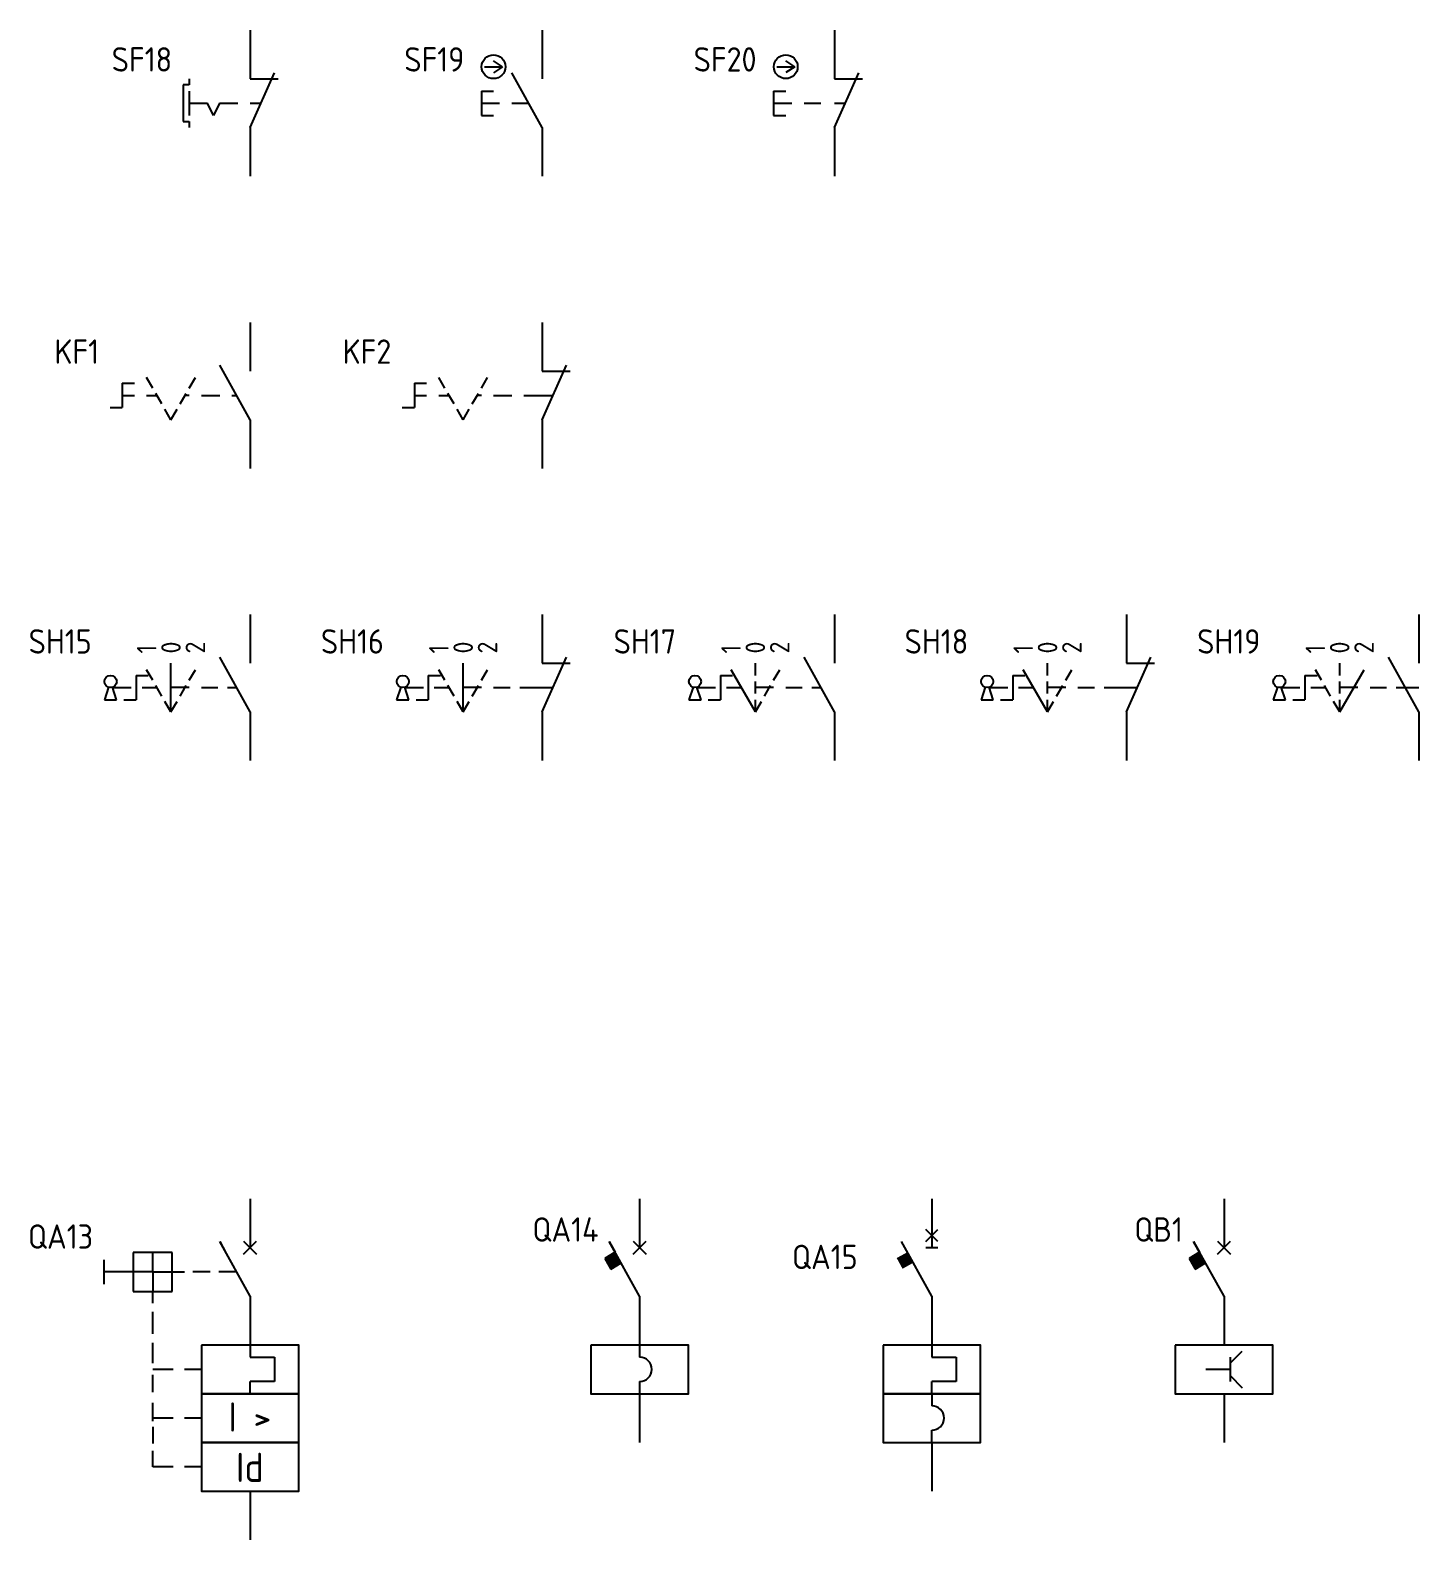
# Model space of a CAD drawing. Header units: millimetres. Extents: x 1746 to 2533, y 1027 to 2108.
# Drawn here: x 2167.4 to 2310, y 1952.5 to 2107.5 of the extents above; entities that cross this region are included whole.
import ezdxf
from ezdxf.enums import TextEntityAlignment as Align

# ---------------------------------------------------------------- set-up
doc = ezdxf.new("R2010")
doc.units = ezdxf.units.MM
for name, color, linetype in [('MISC', 7, 'Continuous'), ('POS', 7, 'Continuous'), ('SYMS', 7, 'Continuous'), ('TAGS', 7, 'Continuous')]:
    doc.layers.add(name, color=color, linetype=linetype)
doc.styles.add('WD_IEC', font='isocp2.shx', dxfattribs={"width": 0.9, "height": 4})

# ---------------------------------------------------------------- blocks, each defined once
blk = doc.blocks.new('VPB12REL')
for p, q in [((0, 7.5), (0, 2.5)), ((0, -2.5), (2.5, 3.125)), ((-6.25, 1.875), (-6.875, 1.875)), ((-6.875, 1.875), (-6.875, -1.875)), ((-6.25, 2.5), (-6.25, 1.875)), ((0, 2.5), (2.8678, 2.5)), ((-6.25, 1.25), (-6.25, -1.25)), ((-6.25, 0), (-4.375, 0)), ((-3.75, -1.25), (-4.375, 0)), ((-3.125, 0), (-3.75, -1.25)), ((-3.125, 0), (-1.25, 0)), ((0, 0), (1.1111, 0)), ((-6.875, -1.875), (-6.25, -1.875)), ((-6.25, -1.875), (-6.25, -2.5)), ((0, -2.5), (0, -7.5))]:
    blk.add_line(p, q)
at = {"style": 'WD_IEC'}
for tag, p in [('INST', (-8, 9.25)), ('LOC', (-8, 6.25)), ('TAG1', (-8, 3.25)), ('DESC1', (-8, -9.35)), ('DESC2', (-8, -12.35)), ('DESC3', (-8, -15.35))]:
    blk.add_attdef(tag, text='', height=2.5, dxfattribs=at).set_placement(p, align=Align.RIGHT)
at = {"style": 'WD_IEC', "flags": 1}
for tag, p, height in [('X2TERM01', (0, 7.5), 0.32), ('CONTACT', (0.5, 4.5), 1), ('COMMON', (1.75, 3.25), 1), ('X1LINK', (1.5, 0), 0.32), ('ASSYCODE', (1, -4), 1), ('FAMILY', (1, -5.5), 1), ('CATDESC', (1, -7), 1), ('X8TERM02', (0, -7.5), 0.32)]:
    blk.add_attdef(tag, p, '', height=height, dxfattribs=at)
at = {"style": 'WD_IEC'}
blk.add_attdef('TERM01', text='', height=2, rotation=90, dxfattribs=at).set_placement((-1, 7.5), align=Align.RIGHT)
at = {"style": 'WD_IEC', "flags": 9}
for tag, p in [('MFG', (-8.5, -0.25)), ('CAT', (-8.5, -2.75))]:
    blk.add_attdef(tag, text='', height=1.5, dxfattribs=at).set_placement(p, align=Align.RIGHT)
at = {"style": 'WD_IEC'}
blk.add_attdef('TERM02', (-1, -7.5), '', height=2, rotation=90, dxfattribs=at)
at = {"lineweight": 15, "style": 'WD_IEC'}
blk.add_attdef('XREF', text='', height=2.5, dxfattribs=at).set_placement((-8, -6.35), align=Align.RIGHT)
blk = doc.blocks.new('VPB11PM')
for p, q in [((0, 7.5), (0, 2.5)), ((-5.91875, 3.75), (-4.08125, 3.75)), ((-4.08125, 3.75), (-5, 4.3625)), ((-4.08125, 3.75), (-5, 3.1375)), ((0, -2.5), (-3.125, 3.125)), ((-6.25, 1.25), (-6.25, -1.25)), ((-6.25, 1.25), (-5, 1.25)), ((-6.25, 0), (-4.375, 0)), ((-3.125, 0), (-1.38889, 0)), ((-6.25, -1.25), (-5, -1.25)), ((0, -2.5), (0, -7.5))]:
    blk.add_line(p, q)
blk.add_circle((-5, 3.75), 1.225)
at = {"style": 'WD_IEC'}
for tag, p in [('INST', (-8, 10.25)), ('LOC', (-8, 6.75)), ('TAG1', (-8, 3.25)), ('DESC1', (-8, -10.35)), ('DESC2', (-8, -13.85)), ('DESC3', (-8, -17.35))]:
    blk.add_attdef(tag, text='', height=2.5, dxfattribs=at).set_placement(p, align=Align.RIGHT)
at = {"style": 'WD_IEC', "flags": 1}
for tag, p, height in [('X2TERM01', (0, 7.5), 0.32), ('CONTACT', (0.5, 4.5), 1), ('COMMON', (1.75, 3.25), 1), ('X1LINK', (0, 0), 0.32), ('ASSYCODE', (1, -4), 1), ('FAMILY', (1, -5.5), 1), ('CATDESC', (1, -7), 1), ('X8TERM02', (0, -7.5), 0.32)]:
    blk.add_attdef(tag, p, '', height=height, dxfattribs=at)
at = {"style": 'WD_IEC'}
blk.add_attdef('TERM01', text='', height=2, rotation=90, dxfattribs=at).set_placement((-1, 7.5), align=Align.RIGHT)
at = {"style": 'WD_IEC', "flags": 9}
for tag, p in [('MFG', (-8.5, -0.25)), ('CAT', (-8.5, -2.75))]:
    blk.add_attdef(tag, text='', height=1.5, dxfattribs=at).set_placement(p, align=Align.RIGHT)
at = {"style": 'WD_IEC'}
blk.add_attdef('TERM02', (-1, -7.5), '', height=2, rotation=90, dxfattribs=at)
at = {"lineweight": 15, "style": 'WD_IEC'}
blk.add_attdef('XREF', text='', height=2.5, dxfattribs=at).set_placement((-8, -6.35), align=Align.RIGHT)
blk = doc.blocks.new('VPB12PB')
for p, q in [((0, 7.5), (0, 2.5)), ((-5.92, 3.75), (-4.08, 3.75)), ((-4.08, 3.75), (-5, 4.36)), ((-4.08, 3.75), (-5, 3.14)), ((0, -2.5), (2.5, 3.12)), ((0, 2.5), (2.87, 2.5)), ((-6.25, 1.25), (-6.25, -1.25)), ((-6.25, 1.25), (-5, 1.25)), ((-6.25, 0), (-4.38, 0)), ((-3.12, 0), (-1.39, 0)), ((0, 0), (1.11, 0)), ((-6.25, -1.25), (-5, -1.25)), ((0, -2.5), (0, -7.5))]:
    blk.add_line(p, q)
blk.add_circle((-5, 3.75), 1.22)
at = {"style": 'WD_IEC'}
for tag, p in [('INST', (-8, 10.25)), ('LOC', (-8, 6.75)), ('TAG1', (-8, 3.25)), ('DESC1', (-8, -10.35)), ('DESC2', (-8, -13.85)), ('DESC3', (-8, -17.35))]:
    blk.add_attdef(tag, text='', height=2.5, dxfattribs=at).set_placement(p, align=Align.RIGHT)
at = {"style": 'WD_IEC', "flags": 1}
for tag, p, height in [('X2TERM01', (0, 7.5), 0.32), ('CONTACT', (0.5, 4.5), 1), ('COMMON', (1.75, 3.25), 1), ('X1LINK', (1.5, 0), 0.32), ('ASSYCODE', (1, -4), 1), ('FAMILY', (1, -5.5), 1), ('CATDESC', (1, -7), 1), ('X8TERM02', (0, -7.5), 0.32)]:
    blk.add_attdef(tag, p, '', height=height, dxfattribs=at)
at = {"style": 'WD_IEC'}
blk.add_attdef('TERM01', text='', height=2, rotation=90, dxfattribs=at).set_placement((-1, 7.5), align=Align.RIGHT)
at = {"style": 'WD_IEC', "flags": 9}
for tag, p in [('MFG', (-8.5, -0.25)), ('CAT', (-8.5, -2.75))]:
    blk.add_attdef(tag, text='', height=1.5, dxfattribs=at).set_placement(p, align=Align.RIGHT)
at = {"style": 'WD_IEC'}
blk.add_attdef('TERM02', (-1, -7.5), '', height=2, rotation=90, dxfattribs=at)
at = {"lineweight": 15, "style": 'WD_IEC'}
blk.add_attdef('XREF', text='', height=2.5, dxfattribs=at).set_placement((-8, -6.35), align=Align.RIGHT)
blk = doc.blocks.new('VSS11NL')
for p, q in [((0, 7.5), (0, 2.5)), ((0, -2.5), (-3.12, 3.12)), ((-10, 0.75), (-10.62, 1.83)), ((-6.25, 0.75), (-5.62, 1.83)), ((-13.12, 1.25), (-11.88, 1.25)), ((-13.12, 1.25), (-13.12, -1.25)), ((-13.12, 0), (-11.88, 0)), ((-10.62, 0), (-9.57, 0)), ((-9.06, -0.88), (-9.69, 0.21)), ((-7.19, -0.88), (-6.56, 0.21)), ((-6.25, 0), (-6.68, 0)), ((-5, 0), (-3.12, 0)), ((-1.88, 0), (-1.39, 0)), ((-14.38, -1.25), (-13.12, -1.25)), ((-8.12, -2.5), (-8.75, -1.42)), ((-8.12, -2.5), (-7.5, -1.42)), ((0, -2.5), (0, -7.5))]:
    blk.add_line(p, q)
at = {"style": 'WD_IEC'}
for tag, p in [('INST', (-15.5, 9.25)), ('LOC', (-15.5, 6.25)), ('TAG1', (-15.5, 3.25)), ('DESC1', (-15.5, -9.35)), ('DESC2', (-15.5, -12.35)), ('DESC3', (-15.5, -15.35))]:
    blk.add_attdef(tag, text='', height=2.5, dxfattribs=at).set_placement(p, align=Align.RIGHT)
at = {"style": 'WD_IEC', "flags": 8}
for tag, p in [('POS1', (-10.62, 3.5)), ('POS2', (-5.62, 3.5))]:
    blk.add_attdef(tag, text='', height=2, rotation=90, dxfattribs=at).set_placement(p, align=Align.MIDDLE_LEFT)
at = {"style": 'WD_IEC', "flags": 1}
for tag, p, height in [('X2TERM01', (0, 7.5), 0.32), ('CONTACT', (0.5, 4.5), 1), ('COMMON', (1.75, 3.25), 1), ('X1LINK', (0, 0), 0.32), ('X8TERM02', (0, -7.5), 0.32), ('ASSYCODE', (1, -9), 1), ('FAMILY', (1, -10.5), 1), ('CATDESC', (1, -12), 1)]:
    blk.add_attdef(tag, p, '', height=height, dxfattribs=at)
at = {"style": 'WD_IEC'}
blk.add_attdef('TERM01', text='', height=2, rotation=90, dxfattribs=at).set_placement((-1, 7.5), align=Align.RIGHT)
at = {"style": 'WD_IEC', "flags": 9}
for tag, p in [('MFG', (-16, -0.25)), ('CAT', (-16, -2.75))]:
    blk.add_attdef(tag, text='', height=1.5, dxfattribs=at).set_placement(p, align=Align.RIGHT)
at = {"style": 'WD_IEC'}
blk.add_attdef('TERM02', (-1, -7.5), '', height=2, rotation=90, dxfattribs=at)
at = {"lineweight": 15, "style": 'WD_IEC'}
blk.add_attdef('XREF', text='', height=2.5, dxfattribs=at).set_placement((-15.5, -6.35), align=Align.RIGHT)
blk.add_attdef('STATE', (1.25, -6.35), '', height=2.5, dxfattribs=at)
blk = doc.blocks.new('VSS12NL')
for p, q in [((0, 7.5), (0, 2.5)), ((0, -2.5), (2.5, 3.12)), ((-10, 0.75), (-10.62, 1.83)), ((-6.25, 0.75), (-5.62, 1.83)), ((0, 2.5), (2.87, 2.5)), ((-13.12, 1.25), (-11.88, 1.25)), ((-13.12, 1.25), (-13.12, -1.25)), ((-13.12, 0), (-11.88, 0)), ((-10.62, 0), (-9.57, 0)), ((-9.06, -0.88), (-9.69, 0.21)), ((-7.19, -0.88), (-6.56, 0.21)), ((-6.25, 0), (-6.68, 0)), ((-5, 0), (-3.12, 0)), ((-1.88, 0), (1.11, 0)), ((-14.38, -1.25), (-13.12, -1.25)), ((-8.12, -2.5), (-8.75, -1.42)), ((-8.12, -2.5), (-7.5, -1.42)), ((0, -2.5), (0, -7.5))]:
    blk.add_line(p, q)
at = {"style": 'WD_IEC'}
for tag, p in [('INST', (-15.5, 9.25)), ('LOC', (-15.5, 6.25)), ('TAG1', (-15.5, 3.25)), ('DESC1', (-15.5, -9.35)), ('DESC2', (-15.5, -12.35)), ('DESC3', (-15.5, -15.35))]:
    blk.add_attdef(tag, text='', height=2.5, dxfattribs=at).set_placement(p, align=Align.RIGHT)
at = {"style": 'WD_IEC', "flags": 8}
for tag, p in [('POS1', (-10.62, 3.5)), ('POS2', (-5.62, 3.5))]:
    blk.add_attdef(tag, text='', height=2, rotation=90, dxfattribs=at).set_placement(p, align=Align.MIDDLE_LEFT)
at = {"style": 'WD_IEC', "flags": 1}
for tag, p, height in [('X2TERM01', (0, 7.5), 0.32), ('CONTACT', (0.5, 4.5), 1), ('COMMON', (1.75, 3.25), 1), ('X1LINK', (2, 0), 0.32), ('X8TERM02', (0, -7.5), 0.32), ('ASSYCODE', (1, -9), 1), ('FAMILY', (1, -10.5), 1), ('CATDESC', (1, -12), 1)]:
    blk.add_attdef(tag, p, '', height=height, dxfattribs=at)
at = {"style": 'WD_IEC'}
blk.add_attdef('TERM01', text='', height=2, rotation=90, dxfattribs=at).set_placement((-1, 7.5), align=Align.RIGHT)
at = {"style": 'WD_IEC', "flags": 9}
for tag, p in [('MFG', (-16, -0.25)), ('CAT', (-16, -2.75))]:
    blk.add_attdef(tag, text='', height=1.5, dxfattribs=at).set_placement(p, align=Align.RIGHT)
at = {"style": 'WD_IEC'}
blk.add_attdef('TERM02', (-1, -7.5), '', height=2, rotation=90, dxfattribs=at)
at = {"lineweight": 15, "style": 'WD_IEC'}
blk.add_attdef('XREF', text='', height=2.5, dxfattribs=at).set_placement((-15.5, -6.35), align=Align.RIGHT)
blk.add_attdef('STATE', (1.25, -6.35), '', height=2.5, dxfattribs=at)
blk = doc.blocks.new('VSS11S40')
for p, q in [((0, 7.5), (0, 2.5)), ((0, -2.5), (-3.12, 3.12)), ((-10, 0.75), (-10.62, 1.83)), ((-8.12, -2.5), (-8.12, 2.5)), ((-6.25, 0.75), (-5.62, 1.83)), ((-14.52, 0.03), (-14.95, -1.25)), ((-13.7, -1.25), (-14.12, 0.03)), ((-14.11, 0), (-12.2, 0)), ((-11.7, 1.25), (-10.45, 1.25)), ((-11.7, 1.25), (-11.7, -1.25)), ((-11.09, 0), (-9.57, 0)), ((-9.06, -0.88), (-9.69, 0.21)), ((-6.25, 0), (-8.12, 0)), ((-7.19, -0.88), (-6.56, 0.21)), ((-5, 0), (-3.31, 0)), ((-2.31, 0), (-1.39, 0)), ((-14.95, -1.25), (-13.7, -1.25)), ((-12.95, -1.25), (-11.7, -1.25)), ((-8.12, -2.5), (-8.75, -1.42)), ((-8.12, -2.5), (-7.5, -1.42)), ((0, -2.5), (0, -7.5))]:
    blk.add_line(p, q)
blk.add_circle((-14.32, 0.63), 0.625)
at = {"style": 'WD_IEC'}
for tag, p in [('INST', (-16.26, 9.49)), ('LOC', (-16.26, 6.49)), ('TAG1', (-16.26, 3.49)), ('DESC1', (-16.26, -9.62)), ('DESC2', (-16.26, -12.62)), ('DESC3', (-16.26, -15.62))]:
    blk.add_attdef(tag, text='', height=2.5, dxfattribs=at).set_placement(p, align=Align.RIGHT)
at = {"style": 'WD_IEC', "flags": 8}
for tag, p in [('POS1', (-10.62, 3.5)), ('POS2', (-8.12, 3.5)), ('POS3', (-5.62, 3.5))]:
    blk.add_attdef(tag, text='', height=2, rotation=90, dxfattribs=at).set_placement(p, align=Align.MIDDLE_LEFT)
at = {"style": 'WD_IEC', "flags": 1}
for tag, p, height in [('X2TERM01', (0, 7.5), 0.32), ('CONTACT', (0.75, 3.89), 1), ('COMMON', (2, 2.64), 1), ('MFG', (-20.2, 0.06), 1.5), ('X1LINK', (0, 0), 0.32), ('CAT', (-20.2, -2.51), 1.5), ('ASSYCODE', (1, -3.5), 1), ('FAMILY', (1, -5), 1), ('CATDESC', (1, -6.5), 1), ('X8TERM02', (0, -7.5), 0.32)]:
    blk.add_attdef(tag, p, '', height=height, dxfattribs=at)
at = {"style": 'WD_IEC'}
blk.add_attdef('TERM01', text='', height=2, rotation=90, dxfattribs=at).set_placement((-1, 7.5), align=Align.RIGHT)
blk.add_attdef('TERM02', (-1.1, -7.8), '', height=2, rotation=90, dxfattribs=at)
at = {"lineweight": 15, "style": 'WD_IEC'}
blk.add_attdef('XREF', text='', height=2.5, dxfattribs=at).set_placement((-16.26, -6.62), align=Align.RIGHT)
blk = doc.blocks.new('VSS12S40')
for p, q in [((0, 7.5), (0, 2.5)), ((0, -2.5), (2.5, 3.13)), ((-10, 0.75), (-10.62, 1.83)), ((-8.12, -2.5), (-8.12, 2.5)), ((-6.25, 0.75), (-5.62, 1.83)), ((0, 2.5), (2.87, 2.5)), ((-14.52, 0.03), (-14.95, -1.25)), ((-13.7, -1.25), (-14.12, 0.03)), ((-14.11, 0), (-12.2, 0)), ((-11.7, 1.25), (-10.45, 1.25)), ((-11.7, 1.25), (-11.7, -1.25)), ((-11.09, 0), (-9.57, 0)), ((-9.06, -0.88), (-9.69, 0.21)), ((-6.25, 0), (-8.12, 0)), ((-7.19, -0.88), (-6.56, 0.21)), ((-5, 0), (-3.31, 0)), ((-2.31, 0), (1.11, 0)), ((-14.95, -1.25), (-13.7, -1.25)), ((-12.95, -1.25), (-11.7, -1.25)), ((-8.12, -2.5), (-8.75, -1.42)), ((-8.12, -2.5), (-7.5, -1.42)), ((0, -2.5), (0, -7.5))]:
    blk.add_line(p, q)
blk.add_circle((-14.32, 0.63), 0.625)
at = {"style": 'WD_IEC'}
for tag, p in [('INST', (-16.26, 9.49)), ('LOC', (-16.26, 6.49)), ('TAG1', (-16.26, 3.49)), ('DESC1', (-16.26, -9.62)), ('DESC2', (-16.26, -12.62)), ('DESC3', (-16.26, -15.62))]:
    blk.add_attdef(tag, text='', height=2.5, dxfattribs=at).set_placement(p, align=Align.RIGHT)
at = {"style": 'WD_IEC', "flags": 8}
for tag, p in [('POS1', (-10.62, 3.5)), ('POS2', (-8.12, 3.5)), ('POS3', (-5.62, 3.5))]:
    blk.add_attdef(tag, text='', height=2, rotation=90, dxfattribs=at).set_placement(p, align=Align.MIDDLE_LEFT)
at = {"style": 'WD_IEC', "flags": 1}
for tag, p, height in [('X2TERM01', (0, 7.5), 0.32), ('CONTACT', (0.75, 3.89), 1), ('COMMON', (2, 2.64), 1), ('MFG', (-20.2, 0.06), 1.5), ('X1LINK', (1.96, 0), 0.32), ('CAT', (-20.2, -2.51), 1.5), ('ASSYCODE', (1, -3.5), 1), ('FAMILY', (1, -5), 1), ('CATDESC', (1, -6.5), 1), ('X8TERM02', (0, -7.5), 0.32)]:
    blk.add_attdef(tag, p, '', height=height, dxfattribs=at)
at = {"style": 'WD_IEC'}
blk.add_attdef('TERM01', text='', height=2, rotation=90, dxfattribs=at).set_placement((-1, 7.5), align=Align.RIGHT)
blk.add_attdef('TERM02', (-1.1, -7.8), '', height=2, rotation=90, dxfattribs=at)
at = {"lineweight": 15, "style": 'WD_IEC'}
blk.add_attdef('XREF', text='', height=2.5, dxfattribs=at).set_placement((-16.26, -6.62), align=Align.RIGHT)
blk = doc.blocks.new('VSS11S41')
for p, q in [((0, 7.5), (0, 2.5)), ((0, -2.5), (-3.12, 3.12)), ((-8.12, -2.5), (-10.62, 1.83)), ((-8.12, 1.25), (-8.12, 2.5)), ((-6.25, 0.75), (-5.62, 1.83)), ((-14.52, 0.03), (-14.95, -1.25)), ((-13.7, -1.25), (-14.12, 0.03)), ((-14.11, 0), (-12.2, 0)), ((-11.7, 1.25), (-10.45, 1.25)), ((-11.7, 1.25), (-11.7, -1.25)), ((-11.09, 0), (-9.57, 0)), ((-8.12, -0.62), (-8.12, 0.63)), ((-6.25, 0), (-8.12, 0)), ((-7.19, -0.88), (-6.56, 0.21)), ((-5, 0), (-3.31, 0)), ((-2.31, 0), (-1.39, 0)), ((-14.95, -1.25), (-13.7, -1.25)), ((-12.95, -1.25), (-11.7, -1.25)), ((-8.12, -2.5), (-8.12, -1.25)), ((-8.12, -2.5), (-7.5, -1.42)), ((0, -2.5), (0, -7.5))]:
    blk.add_line(p, q)
blk.add_circle((-14.32, 0.63), 0.625)
at = {"style": 'WD_IEC'}
for tag, p in [('INST', (-16.26, 9.49)), ('LOC', (-16.26, 6.49)), ('TAG1', (-16.26, 3.49)), ('DESC1', (-16.26, -9.62)), ('DESC2', (-16.26, -12.62)), ('DESC3', (-16.26, -15.62))]:
    blk.add_attdef(tag, text='', height=2.5, dxfattribs=at).set_placement(p, align=Align.RIGHT)
at = {"style": 'WD_IEC', "flags": 8}
for tag, p in [('POS1', (-10.62, 3.5)), ('POS2', (-8.12, 3.5)), ('POS3', (-5.62, 3.5))]:
    blk.add_attdef(tag, text='', height=2, rotation=90, dxfattribs=at).set_placement(p, align=Align.MIDDLE_LEFT)
at = {"style": 'WD_IEC', "flags": 1}
for tag, p, height in [('X2TERM01', (0, 7.5), 0.32), ('CONTACT', (0.75, 3.89), 1), ('COMMON', (2, 2.64), 1), ('MFG', (-20.2, 0.06), 1.5), ('X1LINK', (0, 0), 0.32), ('CAT', (-20.2, -2.51), 1.5), ('ASSYCODE', (1, -3.5), 1), ('FAMILY', (1, -5), 1), ('CATDESC', (1, -6.5), 1), ('X8TERM02', (0, -7.5), 0.32)]:
    blk.add_attdef(tag, p, '', height=height, dxfattribs=at)
at = {"style": 'WD_IEC'}
blk.add_attdef('TERM01', text='', height=2, rotation=90, dxfattribs=at).set_placement((-1, 7.5), align=Align.RIGHT)
blk.add_attdef('TERM02', (-1.1, -7.8), '', height=2, rotation=90, dxfattribs=at)
at = {"lineweight": 15, "style": 'WD_IEC'}
blk.add_attdef('XREF', text='', height=2.5, dxfattribs=at).set_placement((-16.26, -6.62), align=Align.RIGHT)
blk = doc.blocks.new('VSS12S41')
for p, q in [((0, 7.5), (0, 2.5)), ((0, -2.5), (2.5, 3.13)), ((-8.12, -2.5), (-10.62, 1.83)), ((-8.12, 1.25), (-8.12, 2.5)), ((-6.25, 0.75), (-5.62, 1.83)), ((0, 2.5), (2.87, 2.5)), ((-14.52, 0.03), (-14.95, -1.25)), ((-13.7, -1.25), (-14.12, 0.03)), ((-14.11, 0), (-12.2, 0)), ((-11.7, 1.25), (-10.45, 1.25)), ((-11.7, 1.25), (-11.7, -1.25)), ((-11.09, 0), (-9.57, 0)), ((-8.12, -0.62), (-8.12, 0.63)), ((-6.25, 0), (-8.12, 0)), ((-7.19, -0.88), (-6.56, 0.21)), ((-5, 0), (-3.31, 0)), ((-2.31, 0), (1.11, 0)), ((-14.95, -1.25), (-13.7, -1.25)), ((-12.95, -1.25), (-11.7, -1.25)), ((-8.12, -2.5), (-8.12, -1.25)), ((-8.12, -2.5), (-7.5, -1.42)), ((0, -2.5), (0, -7.5))]:
    blk.add_line(p, q)
blk.add_circle((-14.32, 0.63), 0.625)
at = {"style": 'WD_IEC'}
for tag, p in [('INST', (-16.26, 9.49)), ('LOC', (-16.26, 6.49)), ('TAG1', (-16.26, 3.49)), ('DESC1', (-16.26, -9.62)), ('DESC2', (-16.26, -12.62)), ('DESC3', (-16.26, -15.62))]:
    blk.add_attdef(tag, text='', height=2.5, dxfattribs=at).set_placement(p, align=Align.RIGHT)
at = {"style": 'WD_IEC', "flags": 8}
for tag, p in [('POS1', (-10.62, 3.5)), ('POS2', (-8.12, 3.5)), ('POS3', (-5.62, 3.5))]:
    blk.add_attdef(tag, text='', height=2, rotation=90, dxfattribs=at).set_placement(p, align=Align.MIDDLE_LEFT)
at = {"style": 'WD_IEC', "flags": 1}
for tag, p, height in [('X2TERM01', (0, 7.5), 0.32), ('CONTACT', (0.75, 3.89), 1), ('COMMON', (2, 2.64), 1), ('MFG', (-20.2, 0.06), 1.5), ('X1LINK', (1.96, 0), 0.32), ('CAT', (-20.2, -2.51), 1.5), ('ASSYCODE', (1, -3.5), 1), ('FAMILY', (1, -5), 1), ('CATDESC', (1, -6.5), 1), ('X8TERM02', (0, -7.5), 0.32)]:
    blk.add_attdef(tag, p, '', height=height, dxfattribs=at)
at = {"style": 'WD_IEC'}
blk.add_attdef('TERM01', text='', height=2, rotation=90, dxfattribs=at).set_placement((-1, 7.5), align=Align.RIGHT)
blk.add_attdef('TERM02', (-1.1, -7.8), '', height=2, rotation=90, dxfattribs=at)
at = {"lineweight": 15, "style": 'WD_IEC'}
blk.add_attdef('XREF', text='', height=2.5, dxfattribs=at).set_placement((-16.26, -6.62), align=Align.RIGHT)
blk = doc.blocks.new('VSS11S42')
for p, q in [((0, 7.5), (0, 2.5)), ((0, -2.5), (-3.12, 3.12)), ((-10, 0.75), (-10.62, 1.83)), ((-8.12, 1.25), (-8.12, 2.5)), ((-8.12, -2.5), (-5.62, 1.83)), ((-14.52, 0.03), (-14.95, -1.25)), ((-13.7, -1.25), (-14.12, 0.03)), ((-14.11, 0), (-12.2, 0)), ((-11.7, 1.25), (-10.45, 1.25)), ((-11.7, 1.25), (-11.7, -1.25)), ((-11.09, 0), (-9.57, 0)), ((-9.06, -0.88), (-9.69, 0.21)), ((-8.12, -0.62), (-8.12, 0.63)), ((-6.25, 0), (-8.12, 0)), ((-5, 0), (-3.31, 0)), ((-2.31, 0), (0, 0)), ((-14.95, -1.25), (-13.7, -1.25)), ((-12.95, -1.25), (-11.7, -1.25)), ((-8.12, -2.5), (-8.75, -1.42)), ((-8.12, -2.5), (-8.12, -1.25)), ((0, -2.5), (0, -7.5))]:
    blk.add_line(p, q)
blk.add_circle((-14.32, 0.63), 0.625)
at = {"style": 'WD_IEC'}
for tag, p in [('INST', (-16.26, 9.49)), ('LOC', (-16.26, 6.49)), ('TAG1', (-16.26, 3.49)), ('DESC1', (-16.26, -9.62)), ('DESC2', (-16.26, -12.62)), ('DESC3', (-16.26, -15.62))]:
    blk.add_attdef(tag, text='', height=2.5, dxfattribs=at).set_placement(p, align=Align.RIGHT)
at = {"style": 'WD_IEC', "flags": 8}
for tag, p in [('POS1', (-10.62, 3.5)), ('POS2', (-8.12, 3.5)), ('POS3', (-5.62, 3.5))]:
    blk.add_attdef(tag, text='', height=2, rotation=90, dxfattribs=at).set_placement(p, align=Align.MIDDLE_LEFT)
at = {"style": 'WD_IEC', "flags": 1}
for tag, p, height in [('X2TERM01', (0, 7.5), 0.32), ('CONTACT', (0.75, 3.89), 1), ('COMMON', (2, 2.64), 1), ('MFG', (-20.2, 0.06), 1.5), ('X1LINK', (0, 0), 0.32), ('CAT', (-20.2, -2.51), 1.5), ('ASSYCODE', (1, -3.5), 1), ('FAMILY', (1, -5), 1), ('CATDESC', (1, -6.5), 1), ('X8TERM02', (0, -7.5), 0.32)]:
    blk.add_attdef(tag, p, '', height=height, dxfattribs=at)
at = {"style": 'WD_IEC'}
blk.add_attdef('TERM01', text='', height=2, rotation=90, dxfattribs=at).set_placement((-1, 7.5), align=Align.RIGHT)
blk.add_attdef('TERM02', (-1.1, -7.8), '', height=2, rotation=90, dxfattribs=at)
at = {"lineweight": 15, "style": 'WD_IEC'}
blk.add_attdef('XREF', text='', height=2.5, dxfattribs=at).set_placement((-16.26, -6.62), align=Align.RIGHT)
blk = doc.blocks.new('VCB11Q25')
for p, q in [((0, 7.5), (0, 2.5)), ((0, -2.5), (-3.12, 3.12)), ((-3.12, 3.12), (-2.52, 2.03)), ((-0.66, 1.84), (0.66, 3.16)), ((-0.66, 3.16), (0.66, 1.84)), ((-10, 2), (-12, 2)), ((-12, 2), (-12, -2)), ((-10, 0), (-10, 2)), ((-8, 2), (-10, 2)), ((-8, -2), (-8, 2)), ((-15, 1.25), (-15, -1.25)), ((-12, 0), (-15, 0)), ((-10, 0), (-12, 0)), ((-10, 0), (-10, -2)), ((-10, 0), (-8, 0)), ((-8, 0), (-6.74, 0)), ((-4.09, 0), (-5.87, 0)), ((-1.39, 0), (-3.2, 0)), ((-12, -2), (-8, -2)), ((-10, -3.19), (-10, -2)), ((0, -2.5), (0, -7.5)), ((-10, -6.36), (-10, -4.08)), ((-10, -9.36), (-10, -7.26)), ((0, -7.5), (0, -8.75)), ((0, -8.75), (2.5, -8.75)), ((2.5, -8.75), (2.5, -11.25)), ((-7.91, -10), (-10, -10)), ((-10, -12.33), (-10, -10.57)), ((-5, -10), (-6.75, -10)), ((0, -12.5), (0, -11.25)), ((2.5, -11.25), (0, -11.25)), ((-10, -15.33), (-10, -13.43)), ((-7.91, -15), (-10, -15)), ((-5, -15), (-6.75, -15)), ((-10, -15.9), (-10, -17.6)), ((-10, -20), (-10, -18.35)), ((-7.91, -20), (-10, -20)), ((-5, -20), (-6.75, -20)), ((0, -22.5), (0, -27.5))]:
    blk.add_line(p, q)
for points in [[(-5, -7.5), (-5, -12.5), (5, -12.5), (5, -7.5)], [(-5, -12.5), (-5, -17.5), (5, -17.5), (5, -12.5)], [(-5, -17.5), (-5, -22.5), (5, -22.5), (5, -17.5)]]:
    blk.add_lwpolyline(points, close=True)
at = {"style": 'WD_IEC'}
for tag, p in [('INST', (-16.12, 8.39)), ('LOC', (-16.12, 5.39)), ('TAG1', (-16.12, 2.39)), ('RATING1', (-16.42, -10.84)), ('DESC1', (-16.42, -13.84)), ('DESC2', (-16.42, -16.84)), ('DESC3', (-16.42, -19.84))]:
    blk.add_attdef(tag, text='', height=2.5, dxfattribs=at).set_placement(p, align=Align.RIGHT)
at = {"style": 'WD_IEC', "flags": 1}
for tag, p, height in [('X2TERM01', (0, 7.5), 0.32), ('MFG', (2.75, 6.5), 1.5), ('CAT', (2.75, 4), 1.5), ('X4LINK', (-15, 0), 0.32), ('X1LINK', (-0.03, 0), 0.32), ('CONTACT', (-5, -7.5), 1), ('COMMON', (-3.75, -8.75), 1), ('ASSYCODE', (0.69, -23.77), 1), ('FAMILY', (0.69, -25.27), 1), ('CATDESC', (0.69, -26.77), 1), ('X8TERM02', (0, -27.5), 0.32)]:
    blk.add_attdef(tag, p, '', height=height, dxfattribs=at)
at = {"style": 'WD_IEC'}
blk.add_attdef('TERM01', text='', height=2, rotation=90, dxfattribs=at).set_placement((-1, 7.5), align=Align.RIGHT)
at = {"lineweight": 15, "style": 'WD_IEC'}
blk.add_attdef('XREF', text='', height=2.5, dxfattribs=at).set_placement((-16.42, -7.84), align=Align.RIGHT)
at = {"style": 'WD_IEC'}
for p in [(-0.02, -16.39), (-0.02, -21.56)]:
    blk.add_attdef('I', text='', height=3, dxfattribs=at).set_placement(p, align=Align.CENTER)
blk.add_attdef('TERM02', (-1, -27.5), '', height=2, rotation=90, dxfattribs=at)
blk = doc.blocks.new('VCB11Q146')
blk.add_hatch(color=256).paths.add_polyline_path([(-1.91, 0.94), (-2.52, 2.03), (-3.58, 1.38), (-2.97, 0.28)])
for p, q in [((0, 7.5), (0, 2.5)), ((0, -2.5), (-3.12, 3.12)), ((-3.12, 3.12), (-2.52, 2.03)), ((-0.66, 1.84), (0.66, 3.16)), ((-0.66, 3.16), (0.66, 1.84)), ((-2.52, 2.03), (-3.58, 1.38)), ((-3.58, 1.38), (-2.97, 0.28)), ((-2.97, 0.28), (-1.91, 0.94)), ((0, -2.5), (0, -8.75)), ((0, -11.25), (0, -17.5)), ((0, -12.5), (0, -17.5))]:
    blk.add_line(p, q)
blk.add_lwpolyline([(-5, -7.5), (-5, -12.5), (5, -12.5), (5, -7.5)], close=True)
blk.add_arc((0, -10), 1.25, 270, 90)
at = {"style": 'WD_IEC'}
for tag, p in [('INST', (-4.22, 9.11)), ('LOC', (-4.22, 6.11)), ('TAG1', (-4.22, 3.11)), ('RATING1', (-5.86, -5.86)), ('DESC1', (-5.86, -8.86)), ('DESC2', (-5.86, -11.86)), ('DESC3', (-5.86, -14.86))]:
    blk.add_attdef(tag, text='', height=2.5, dxfattribs=at).set_placement(p, align=Align.RIGHT)
at = {"style": 'WD_IEC', "flags": 1}
for tag, p, height in [('X2TERM01', (0, 7.5), 0.32), ('MFG', (2.75, 6.5), 1.5), ('CAT', (2.75, 4), 1.5), ('X4LINK', (-2, 0), 0.32), ('X1LINK', (-0.13, 0), 0.32), ('ASSYCODE', (0.69, -13.77), 1), ('FAMILY', (0.69, -15.27), 1), ('CATDESC', (0.69, -16.77), 1), ('X8TERM02', (0, -17.5), 0.32)]:
    blk.add_attdef(tag, p, '', height=height, dxfattribs=at)
at = {"style": 'WD_IEC'}
blk.add_attdef('TERM01', text='', height=2, rotation=90, dxfattribs=at).set_placement((-1, 7.5), align=Align.RIGHT)
at = {"lineweight": 15, "style": 'WD_IEC'}
for tag, p in [('XREF', (-5.86, -2.86)), ('WDTAGALT', (-5.86, -17.86))]:
    blk.add_attdef(tag, text='', height=2.5, dxfattribs=at).set_placement(p, align=Align.RIGHT)
at = {"style": 'WD_IEC'}
blk.add_attdef('TERM02', (-1, -17.5), '', height=2, rotation=90, dxfattribs=at)
blk = doc.blocks.new('VCB11Q134')
for p, q in [((0, 7.5), (0, 2.5)), ((0, -2.5), (-3.12, 3.12)), ((-0.62, 3.12), (0.63, 4.37)), ((0.63, 3.12), (-0.62, 4.37)), ((-0.62, 2.5), (0.63, 2.5)), ((0, -2.5), (0, -8.75)), ((0, -7.5), (0, -8.75)), ((0, -8.75), (2.5, -8.75)), ((2.5, -8.75), (2.5, -11.25)), ((0, -12.5), (0, -11.25)), ((2.5, -11.25), (0, -11.25)), ((0, -12.5), (0, -13.75)), ((0, -17.5), (0, -16.25)), ((0, -17.5), (0, -22.5))]:
    blk.add_line(p, q)
for points in [[(-5, -7.5), (-5, -12.5), (5, -12.5), (5, -7.5)], [(-5, -12.5), (-5, -17.5), (5, -17.5), (5, -12.5)]]:
    blk.add_lwpolyline(points, close=True)
blk.add_arc((0, -15), 1.25, 270, 90)
blk.add_solid([(-2.52, 2.03), (-3.61, 1.43), (-1.91, 0.94), (-3.01, 0.33)])
at = {"style": 'WD_IEC'}
for tag, p in [('INST', (-7.62, 6.3)), ('LOC', (-7.62, 3.3)), ('TAG1', (-7.62, 0.3)), ('RATING1', (-7.62, -2.7)), ('DESC1', (-7.62, -15.05)), ('DESC2', (-7.62, -18.05)), ('DESC3', (-7.62, -21.05))]:
    blk.add_attdef(tag, text='', height=2.5, dxfattribs=at).set_placement(p, align=Align.RIGHT)
at = {"style": 'WD_IEC', "flags": 1}
for tag, p, height in [('X2TERM01', (0, 7.5), 0.32), ('X4LINK', (-2.15, 0), 0.32), ('X1LINK', (0.02, 0), 0.32), ('ASSYCODE', (0.69, -18.77), 1), ('FAMILY', (0.69, -20.27), 1), ('CATDESC', (0.69, -21.77), 1), ('X8TERM02', (0, -22.5), 0.32)]:
    blk.add_attdef(tag, p, '', height=height, dxfattribs=at)
at = {"style": 'WD_IEC'}
blk.add_attdef('TERM01', text='', height=2, rotation=90, dxfattribs=at).set_placement((-1, 7.5), align=Align.RIGHT)
at = {"style": 'WD_IEC', "flags": 9}
for tag, p in [('MFG', (7.81, 5.44)), ('CAT', (7.81, 2.94))]:
    blk.add_attdef(tag, text='', height=1.5, dxfattribs=at).set_placement(p, align=Align.RIGHT)
at = {"lineweight": 15, "style": 'WD_IEC'}
for tag, p in [('XREF', (-7.62, -12.05)), ('WDTAGALT', (-7.62, -24.05))]:
    blk.add_attdef(tag, text='', height=2.5, dxfattribs=at).set_placement(p, align=Align.RIGHT)
at = {"style": 'WD_IEC'}
blk.add_attdef('TERM02', (-1, -22.5), '', height=2, rotation=90, dxfattribs=at)
blk = doc.blocks.new('VCB11Q138')
blk.add_hatch(color=256).paths.add_polyline_path([(-1.91, 0.94), (-2.52, 2.03), (-3.58, 1.38), (-2.97, 0.28)])
for p, q in [((0, 7.5), (0, 2.5)), ((0, -2.5), (-3.12, 3.12)), ((-3.12, 3.12), (-2.52, 2.03)), ((-0.66, 1.84), (0.66, 3.16)), ((-0.66, 3.16), (0.66, 1.84)), ((-2.52, 2.03), (-3.58, 1.38)), ((-3.58, 1.38), (-2.97, 0.28)), ((-2.97, 0.28), (-1.91, 0.94)), ((0, -2.5), (0, -7.5)), ((0.62, -9.38), (1.88, -8.12)), ((0.62, -8.75), (0.62, -11.25)), ((0.62, -10), (-1.88, -10)), ((0.62, -10.62), (1.88, -11.88)), ((0, -12.5), (0, -17.5))]:
    blk.add_line(p, q)
blk.add_lwpolyline([(-5, -7.5), (-5, -12.5), (5, -12.5), (5, -7.5)], close=True)
at = {"style": 'WD_IEC'}
for tag, p in [('INST', (-4.22, 9.11)), ('LOC', (-4.22, 6.11)), ('TAG1', (-4.22, 3.11)), ('RATING1', (-5.86, -5.86)), ('DESC1', (-5.86, -8.86)), ('DESC2', (-5.86, -11.86)), ('DESC3', (-5.86, -14.86))]:
    blk.add_attdef(tag, text='', height=2.5, dxfattribs=at).set_placement(p, align=Align.RIGHT)
at = {"style": 'WD_IEC', "flags": 1}
for tag, p, height in [('X2TERM01', (0, 7.5), 0.32), ('MFG', (2.75, 6.5), 1.5), ('CAT', (2.75, 4), 1.5), ('X4LINK', (-2, 0), 0.32), ('X1LINK', (-0.13, 0), 0.32), ('ASSYCODE', (0.69, -13.77), 1), ('FAMILY', (0.69, -15.27), 1), ('CATDESC', (0.69, -16.77), 1), ('X8TERM02', (0, -17.5), 0.32)]:
    blk.add_attdef(tag, p, '', height=height, dxfattribs=at)
at = {"style": 'WD_IEC'}
blk.add_attdef('TERM01', text='', height=2, rotation=90, dxfattribs=at).set_placement((-1, 7.5), align=Align.RIGHT)
at = {"lineweight": 15, "style": 'WD_IEC'}
for tag, p in [('XREF', (-5.86, -2.86)), ('WDTAGALT', (-5.86, -17.86))]:
    blk.add_attdef(tag, text='', height=2.5, dxfattribs=at).set_placement(p, align=Align.RIGHT)
at = {"style": 'WD_IEC'}
blk.add_attdef('TERM02', (-1, -17.5), '', height=2, rotation=90, dxfattribs=at)

msp = doc.modelspace()

# ---------------------------------------------------------------- block references
at = {"layer": 'SYMS'}
ref = msp.add_blockref('VPB12REL', (2190, 2100), dxfattribs=at)
ref.add_attrib('TAG1', 'SF18', dxfattribs={"layer": 'TAGS', "height": 2.5, "style": 'WD_IEC'}).set_placement((2182, 2103.25), align=Align.RIGHT)
ref = msp.add_blockref('VPB11PM', (2220, 2100), dxfattribs=at)
ref.add_attrib('TAG1', 'SF19', dxfattribs={"layer": 'TAGS', "height": 2.5, "style": 'WD_IEC'}).set_placement((2212, 2103.25), align=Align.RIGHT)
ref = msp.add_blockref('VPB12PB', (2250, 2100), dxfattribs=at)
ref.add_attrib('TAG1', 'SF20', dxfattribs={"layer": 'TAGS', "height": 2.5, "style": 'WD_IEC'}).set_placement((2242, 2103.25), align=Align.RIGHT)
ref = msp.add_blockref('VSS11NL', (2190, 2070), dxfattribs=at)
ref.add_attrib('TAG1', 'KF1', dxfattribs={"layer": 'TAGS', "height": 2.5, "style": 'WD_IEC'}).set_placement((2174.5, 2073.25), align=Align.RIGHT)
ref = msp.add_blockref('VSS12NL', (2220, 2070), dxfattribs=at)
ref.add_attrib('TAG1', 'KF2', dxfattribs={"layer": 'TAGS', "height": 2.5, "style": 'WD_IEC'}).set_placement((2204.5, 2073.25), align=Align.RIGHT)
ref = msp.add_blockref('VSS11S40', (2190, 2040), dxfattribs=at)
ref.add_attrib('POS1', '1', dxfattribs={"layer": 'POS', "height": 2, "rotation": 90, "style": 'WD_IEC', "flags": 8}).set_placement((2179.38, 2043.5), align=Align.MIDDLE_LEFT)
ref.add_attrib('POS2', '0', dxfattribs={"layer": 'POS', "height": 2, "rotation": 90, "style": 'WD_IEC', "flags": 8}).set_placement((2181.88, 2043.5), align=Align.MIDDLE_LEFT)
ref.add_attrib('POS3', '2', dxfattribs={"layer": 'POS', "height": 2, "rotation": 90, "style": 'WD_IEC', "flags": 8}).set_placement((2184.38, 2043.5), align=Align.MIDDLE_LEFT)
ref.add_attrib('TAG1', 'SH15', dxfattribs={"layer": 'TAGS', "height": 2.5, "style": 'WD_IEC'}).set_placement((2173.74, 2043.49), align=Align.RIGHT)
ref = msp.add_blockref('VSS12S40', (2220, 2040), dxfattribs=at)
ref.add_attrib('POS1', '1', dxfattribs={"layer": 'POS', "height": 2, "rotation": 90, "style": 'WD_IEC', "flags": 8}).set_placement((2209.38, 2043.5), align=Align.MIDDLE_LEFT)
ref.add_attrib('POS2', '0', dxfattribs={"layer": 'POS', "height": 2, "rotation": 90, "style": 'WD_IEC', "flags": 8}).set_placement((2211.88, 2043.5), align=Align.MIDDLE_LEFT)
ref.add_attrib('POS3', '2', dxfattribs={"layer": 'POS', "height": 2, "rotation": 90, "style": 'WD_IEC', "flags": 8}).set_placement((2214.38, 2043.5), align=Align.MIDDLE_LEFT)
ref.add_attrib('TAG1', 'SH16', dxfattribs={"layer": 'TAGS', "height": 2.5, "style": 'WD_IEC'}).set_placement((2203.74, 2043.49), align=Align.RIGHT)
ref = msp.add_blockref('VSS11S41', (2250, 2040), dxfattribs=at)
ref.add_attrib('POS1', '1', dxfattribs={"layer": 'POS', "height": 2, "rotation": 90, "style": 'WD_IEC', "flags": 8}).set_placement((2239.38, 2043.5), align=Align.MIDDLE_LEFT)
ref.add_attrib('POS2', '0', dxfattribs={"layer": 'POS', "height": 2, "rotation": 90, "style": 'WD_IEC', "flags": 8}).set_placement((2241.88, 2043.5), align=Align.MIDDLE_LEFT)
ref.add_attrib('POS3', '2', dxfattribs={"layer": 'POS', "height": 2, "rotation": 90, "style": 'WD_IEC', "flags": 8}).set_placement((2244.38, 2043.5), align=Align.MIDDLE_LEFT)
ref.add_attrib('TAG1', 'SH17', dxfattribs={"layer": 'TAGS', "height": 2.5, "style": 'WD_IEC'}).set_placement((2233.74, 2043.49), align=Align.RIGHT)
ref = msp.add_blockref('VSS12S41', (2280, 2040), dxfattribs=at)
ref.add_attrib('POS1', '1', dxfattribs={"layer": 'POS', "height": 2, "rotation": 90, "style": 'WD_IEC', "flags": 8}).set_placement((2269.38, 2043.5), align=Align.MIDDLE_LEFT)
ref.add_attrib('POS2', '0', dxfattribs={"layer": 'POS', "height": 2, "rotation": 90, "style": 'WD_IEC', "flags": 8}).set_placement((2271.88, 2043.5), align=Align.MIDDLE_LEFT)
ref.add_attrib('POS3', '2', dxfattribs={"layer": 'POS', "height": 2, "rotation": 90, "style": 'WD_IEC', "flags": 8}).set_placement((2274.38, 2043.5), align=Align.MIDDLE_LEFT)
ref.add_attrib('TAG1', 'SH18', dxfattribs={"layer": 'TAGS', "height": 2.5, "style": 'WD_IEC'}).set_placement((2263.74, 2043.49), align=Align.RIGHT)
ref = msp.add_blockref('VSS11S42', (2310, 2040), dxfattribs=at)
ref.add_attrib('POS1', '1', dxfattribs={"layer": 'POS', "height": 2, "rotation": 90, "style": 'WD_IEC', "flags": 8}).set_placement((2299.38, 2043.5), align=Align.MIDDLE_LEFT)
ref.add_attrib('POS2', '0', dxfattribs={"layer": 'POS', "height": 2, "rotation": 90, "style": 'WD_IEC', "flags": 8}).set_placement((2301.88, 2043.5), align=Align.MIDDLE_LEFT)
ref.add_attrib('POS3', '2', dxfattribs={"layer": 'POS', "height": 2, "rotation": 90, "style": 'WD_IEC', "flags": 8}).set_placement((2304.38, 2043.5), align=Align.MIDDLE_LEFT)
ref.add_attrib('TAG1', 'SH19', dxfattribs={"layer": 'TAGS', "height": 2.5, "style": 'WD_IEC'}).set_placement((2293.74, 2043.49), align=Align.RIGHT)
ref = msp.add_blockref('VCB11Q25', (2190, 1980), dxfattribs=at)
ref.add_attrib('I', 'Id', dxfattribs={"layer": 'MISC', "height": 3, "style": 'WD_IEC'}).set_placement((2189.98, 1958.44), align=Align.CENTER)
ref.add_attrib('I', 'I >', dxfattribs={"layer": 'MISC', "height": 3, "style": 'WD_IEC'}).set_placement((2189.98, 1963.61), align=Align.CENTER)
ref.add_attrib('TAG1', 'QA13', dxfattribs={"layer": 'TAGS', "height": 2.5, "style": 'WD_IEC'}).set_placement((2173.88, 1982.39), align=Align.RIGHT)
ref = msp.add_blockref('VCB11Q146', (2230, 1980), dxfattribs=at)
ref.add_attrib('TAG1', 'QA14', dxfattribs={"layer": 'TAGS', "height": 2.5, "style": 'WD_IEC'}).set_placement((2225.78, 1983.11), align=Align.RIGHT)
ref = msp.add_blockref('VCB11Q134', (2260, 1980), dxfattribs=at)
ref.add_attrib('TAG1', 'QA15', dxfattribs={"layer": 'TAGS', "height": 2.5, "style": 'WD_IEC'}).set_placement((2252.38, 1980.3), align=Align.RIGHT)
ref = msp.add_blockref('VCB11Q138', (2290, 1980), dxfattribs=at)
ref.add_attrib('TAG1', 'QB1', dxfattribs={"layer": 'TAGS', "height": 2.5, "style": 'WD_IEC'}).set_placement((2285.78, 1983.11), align=Align.RIGHT)

doc.saveas('drawing.dxf')
